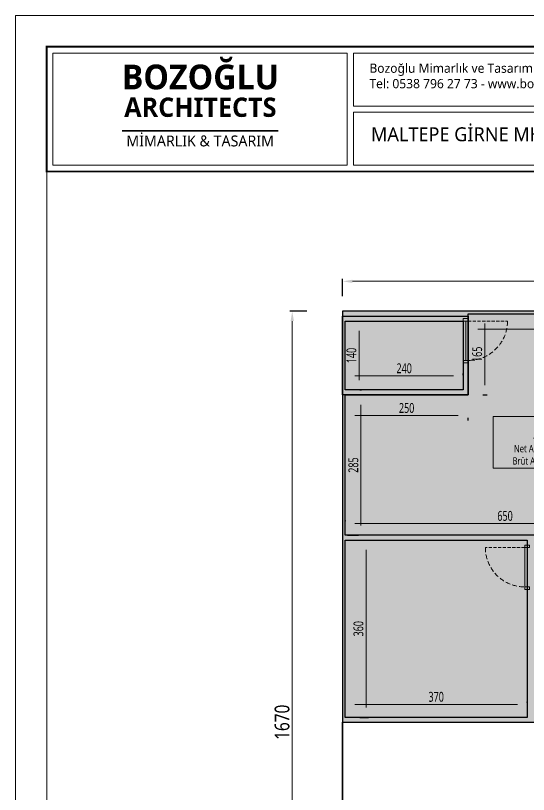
# Model space of a CAD drawing. Header units: metres. Extents: x 41905 to 73816, y -45641 to -42980.
# Drawn here: x 53195 to 54237, y -44562 to -42980 of the extents above; entities that cross this region are included whole.
import ezdxf

# ---------------------------------------------------------------- set-up
doc = ezdxf.new("R2010")
doc.units = ezdxf.units.M
doc.linetypes.add('HIDDEN2', pattern=[4.7625, 3.175, -1.5875])
for name, color, linetype, lineweight, true_color in [('0A PLAN BOYAMA', 7, 'Continuous', 13, 0xffdf7f), ('A YAZDIRMA', 7, 'Continuous', 13, 0x848484), ('A ÖLÇÜ DIŞ', 1, 'Continuous', 13, 0xff0000)]:
    doc.layers.add(name, color=color, linetype=linetype, lineweight=lineweight, true_color=true_color)
for name, color, linetype, lineweight in [('A ALAN BRÜT', 5, 'Continuous', 30), ('A ANTET', 7, 'Continuous', 13), ('A DUVAR', 7, 'Continuous', 30), ('A KAPI', 11, 'Continuous', 13), ('A KAPI KESİK', 11, 'HIDDEN2', 13), ('A YAZI', 7, 'Continuous', 13)]:
    doc.layers.add(name, color=color, linetype=linetype, lineweight=lineweight)
doc.styles.add('HİB NORMAL', font='segoeui.ttf')
doc.styles.add('HİB Segoe Bold', font='segoeuib.ttf', dxfattribs={"width": 0.8})
doc.styles.add('HİB SEGOE Normal .7', font='segoeui.ttf', dxfattribs={"width": 0.7})
doc.styles.add('HİB Segoe Semilight .7', font='segoeuisl.ttf', dxfattribs={"width": 0.7})
doc.dimstyles.new('HİB New', dxfattribs={"dimtxt": 12, "dimasz": 18, "dimexe": 5, "dimexo": 30, "dimgap": 5, "dimtad": 1, "dimdec": 0, "dimzin": 0, "dimdsep": 46, "dimtxsty": 'HİB Segoe Semilight .7', "dimcen": 0.09, "dimclrd": 256, "dimclre": 256, "dimclrt": 256, "dimadec": 0, "dimazin": 0, "dimtfac": 1, "dimtdec": 4, "dimtix": 1, "dimtofl": 0, "dimtmove": 0, "dimatfit": 3, "dimfxl": 30, "dimfxlon": 1, "dimtvp": 1, "dimtolj": 1, "dimtzin": 0, "dimlwd": -1, "dimlwe": -3, "dimarcsym": 0})

# ---------------------------------------------------------------- blocks, each defined once
blk = doc.blocks.new('safsafsaf')
at = {"layer": 'A ANTET', "linetype": 'ByBlock', "ltscale": 100}
blk.add_line((49168, -37858.9), (52997.3, -37858.9), dxfattribs=at)
at = {"layer": 'A ANTET', "linetype": 'ByBlock', "ltscale": 100, "const_width": 4.22}
blk.add_lwpolyline([(49168, -37858.9), (52997.3, -37858.9), (52997.3, -38140.5), (49168, -38140.5)], close=True, dxfattribs=at)
at = {"layer": 'A ANTET', "linetype": 'ByBlock', "ltscale": 100}
for points in [[(52997.3, -40674.5), (49168, -40674.5), (49168, -37858.9), (52997.3, -37858.9)], [(49182.1, -37873), (49846.6, -37873), (49846.6, -38126.4), (49182.1, -38126.4)], [(49860.6, -37873), (52042.3, -37873), (52042.3, -37992.7), (49860.6, -37992.7)], [(49860.6, -38006.7), (52042.3, -38006.7), (52042.3, -38126.4), (49860.6, -38126.4)]]:
    blk.add_lwpolyline(points, close=True, dxfattribs=at)
blk.add_lwpolyline([(49337.9, -38048.6, 3.72, 3.72, 0), (49690.6, -38048.6, 0, 0, 0)], format="xyseb", dxfattribs=at)
at = {"layer": 'A YAZDIRMA', "linetype": 'ByBlock', "ltscale": 100}
blk.add_lwpolyline([(53278.8, -40744.9), (53278.8, -37788.5), (49097.6, -37788.5), (49097.6, -40744.9)], close=True, dxfattribs=at)
at = {"layer": 'A ANTET', "linetype": 'ByBlock', "ltscale": 100, "attachment_point": 1, "line_spacing_factor": 0.8, "style": 'HİB NORMAL'}
for s, insert, char_height, width in [('\\pxqc;{\\fSegoe UI Semibold|b0|i0|c162|p34;BOZOĞLU\\P\\pxqc;\\H0.7833x;ARCHITECTS\\P\\pxqc;\\H1.0213x;}', (49326, -37899.2), 55.749, 377.662), ('\\pxi-3,l4.25,qc,t4.25;MİMARLIK & TASARIM', (49291.1, -38059.2), 24.623, 415.716)]:
    blk.add_mtext(s, dxfattribs=dict(at, insert=insert, char_height=char_height, width=width))
at = {"layer": 'A ANTET', "linetype": 'ByBlock', "ltscale": 100, "attachment_point": 1, "style": 'HİB NORMAL'}
for s, insert, char_height, width in [('\\A1;\\pxql;Bozoğlu Mimarlık ve Tasarım Hizmetleri - Batı Mh. Ihlamur Sk. No: 20/72 Pendik / İstanbul\\PTel: 0538 796 27 73 - www.bozogluarchitects.com', (49896.5, -37896.8), 20.906, 1289.576), ('\\pxql;MALTEPE GİRNE MH. 16732-25 ZÜMRÜT SİTESİ RÖLÖVE PROJESİ', (49900, -38040.7), 31.359, 1361.276)]:
    blk.add_mtext(s, dxfattribs=dict(at, insert=insert, char_height=char_height, width=width))
blk = doc.blocks.new('*D17924')
at = {"layer": 'A ÖLÇÜ DIŞ', "lineweight": -3, "ltscale": 0.5}
for p, q in [((53864.3, -44005.5), (53864.3, -44006.7)), ((54514.3, -44005.5), (54514.3, -44006.7))]:
    blk.add_line(p, q, dxfattribs=at)
at = {"layer": 'A ÖLÇÜ DIŞ', "ltscale": 0.5}
blk.add_line((53884.3, -44011.7), (54494.3, -44011.7), dxfattribs=at)
at = {"layer": 'A ÖLÇÜ DIŞ'}
for points in [[(53884.3, -44008.4), (53884.3, -44015.1), (53864.3, -44011.7)], [(54494.3, -44015.1), (54494.3, -44008.4), (54514.3, -44011.7)]]:
    blk.add_solid(points, dxfattribs=at)
at = {"layer": 'Defpoints', "color": 0}
for p in [(54514.3, -44011.7), (53864.3, -44035.5), (54514.3, -44035.5)]:
    blk.add_point(p, dxfattribs=at)
at = {"layer": 'A ÖLÇÜ DIŞ', "ltscale": 0.5, "insert": (54189.3, -43996.4), "char_height": 20, "attachment_point": 5, "style": 'HİB SEGOE Normal .7'}
blk.add_mtext('\\A1;650', dxfattribs=at)
blk = doc.blocks.new('*D17926')
at = {"layer": 'A ÖLÇÜ DIŞ', "lineweight": -3, "ltscale": 0.5}
for p, q in [((54114.3, -43615.5), (54114.3, -43622.2)), ((54514.3, -43615.5), (54514.3, -43622.2))]:
    blk.add_line(p, q, dxfattribs=at)
at = {"layer": 'A ÖLÇÜ DIŞ', "ltscale": 0.5}
blk.add_line((54494.3, -43617.2), (54134.3, -43617.2), dxfattribs=at)
at = {"layer": 'A ÖLÇÜ DIŞ'}
for points in [[(54134.3, -43613.9), (54134.3, -43620.6), (54114.3, -43617.2)], [(54494.3, -43620.6), (54494.3, -43613.9), (54514.3, -43617.2)]]:
    blk.add_solid(points, dxfattribs=at)
at = {"layer": 'Defpoints', "color": 0}
for p in [(54114.3, -43585.5), (54514.3, -43585.5), (54114.3, -43617.2)]:
    blk.add_point(p, dxfattribs=at)
at = {"layer": 'A ÖLÇÜ DIŞ', "ltscale": 0.5, "insert": (54314.3, -43601.9), "char_height": 20, "attachment_point": 5, "style": 'HİB SEGOE Normal .7'}
blk.add_mtext('\\A1;400', dxfattribs=at)
blk = doc.blocks.new('*D17927')
at = {"layer": 'A ÖLÇÜ DIŞ', "lineweight": -3, "ltscale": 0.5}
for p, q in [((54144.3, -43585.5), (54153.1, -43585.5)), ((54144.3, -43750.5), (54153.1, -43750.5))]:
    blk.add_line(p, q, dxfattribs=at)
at = {"layer": 'A ÖLÇÜ DIŞ', "ltscale": 0.5}
blk.add_line((54148.1, -43605.5), (54148.1, -43730.5), dxfattribs=at)
at = {"layer": 'A ÖLÇÜ DIŞ'}
for points in [[(54151.4, -43605.5), (54144.7, -43605.5), (54148.1, -43585.5)], [(54144.7, -43730.5), (54151.4, -43730.5), (54148.1, -43750.5)]]:
    blk.add_solid(points, dxfattribs=at)
at = {"layer": 'Defpoints', "color": 0}
for p in [(54114.3, -43585.5), (54114.3, -43750.5), (54148.1, -43750.5)]:
    blk.add_point(p, dxfattribs=at)
at = {"layer": 'A ÖLÇÜ DIŞ', "ltscale": 0.5, "insert": (54132.7, -43668), "char_height": 20, "attachment_point": 5, "rotation": 90, "style": 'HİB SEGOE Normal .7'}
blk.add_mtext('\\A1;165', dxfattribs=at)
blk = doc.blocks.new('*D17928')
at = {"layer": 'A ÖLÇÜ DIŞ', "lineweight": -3, "ltscale": 0.5}
for p, q in [((53864.3, -43802.8), (53864.3, -43797.4)), ((54114.3, -43802.8), (54114.3, -43797.4))]:
    blk.add_line(p, q, dxfattribs=at)
at = {"layer": 'A ÖLÇÜ DIŞ', "ltscale": 0.5}
blk.add_line((54094.3, -43792.4), (53884.3, -43792.4), dxfattribs=at)
at = {"layer": 'A ÖLÇÜ DIŞ'}
for points in [[(53884.3, -43789.1), (53884.3, -43795.7), (53864.3, -43792.4)], [(54094.3, -43795.7), (54094.3, -43789.1), (54114.3, -43792.4)]]:
    blk.add_solid(points, dxfattribs=at)
at = {"layer": 'Defpoints', "color": 0}
for p in [(53864.3, -43772.8), (54114.3, -43772.8), (53864.3, -43792.4)]:
    blk.add_point(p, dxfattribs=at)
at = {"layer": 'A ÖLÇÜ DIŞ', "ltscale": 0.5, "insert": (53989.3, -43777.1), "char_height": 20, "attachment_point": 5, "style": 'HİB SEGOE Normal .7'}
blk.add_mtext('\\A1;250', dxfattribs=at)
blk = doc.blocks.new('*D17929')
at = {"layer": 'A ÖLÇÜ DIŞ', "lineweight": -3, "ltscale": 0.5}
for p, q in [((53864.3, -43710.5), (53864.3, -43706.9)), ((54104.3, -43710.5), (54104.3, -43706.9))]:
    blk.add_line(p, q, dxfattribs=at)
at = {"layer": 'A ÖLÇÜ DIŞ', "ltscale": 0.5}
blk.add_line((53884.3, -43711.9), (54084.3, -43711.9), dxfattribs=at)
at = {"layer": 'A ÖLÇÜ DIŞ'}
for points in [[(53884.3, -43708.6), (53884.3, -43715.2), (53864.3, -43711.9)], [(54084.3, -43715.2), (54084.3, -43708.6), (54104.3, -43711.9)]]:
    blk.add_solid(points, dxfattribs=at)
at = {"layer": 'Defpoints', "color": 0}
for p in [(54104.3, -43711.9), (53864.3, -43740.5), (54104.3, -43740.5)]:
    blk.add_point(p, dxfattribs=at)
at = {"layer": 'A ÖLÇÜ DIŞ', "ltscale": 0.5, "insert": (53984.3, -43696.6), "char_height": 20, "attachment_point": 5, "style": 'HİB SEGOE Normal .7'}
blk.add_mtext('\\A1;240', dxfattribs=at)
blk = doc.blocks.new('*D17930')
at = {"layer": 'A ÖLÇÜ DIŞ', "lineweight": -3, "ltscale": 0.5}
for p, q in [((53894.3, -43600.5), (53897.6, -43600.5)), ((53894.3, -43740.5), (53897.6, -43740.5))]:
    blk.add_line(p, q, dxfattribs=at)
at = {"layer": 'A ÖLÇÜ DIŞ', "ltscale": 0.5}
blk.add_line((53892.6, -43620.5), (53892.6, -43720.5), dxfattribs=at)
at = {"layer": 'A ÖLÇÜ DIŞ'}
for points in [[(53896, -43620.5), (53889.3, -43620.5), (53892.6, -43600.5)], [(53889.3, -43720.5), (53896, -43720.5), (53892.6, -43740.5)]]:
    blk.add_solid(points, dxfattribs=at)
at = {"layer": 'Defpoints', "color": 0}
for p in [(53864.3, -43600.5), (53864.3, -43740.5), (53892.6, -43740.5)]:
    blk.add_point(p, dxfattribs=at)
at = {"layer": 'A ÖLÇÜ DIŞ', "ltscale": 0.5, "insert": (53877.2, -43670.5), "char_height": 20, "attachment_point": 5, "rotation": 90, "style": 'HİB SEGOE Normal .7'}
blk.add_mtext('\\A1;140', dxfattribs=at)
blk = doc.blocks.new('*D17947')
at = {"layer": 'A ÖLÇÜ DIŞ', "lineweight": -3, "ltscale": 0.5}
for p, q in [((53864.3, -44375.5), (53864.3, -44374.2)), ((54234.3, -44375.5), (54234.3, -44374.2))]:
    blk.add_line(p, q, dxfattribs=at)
at = {"layer": 'A ÖLÇÜ DIŞ', "ltscale": 0.5}
blk.add_line((54214.3, -44379.2), (53884.3, -44379.2), dxfattribs=at)
at = {"layer": 'A ÖLÇÜ DIŞ'}
for points in [[(53884.3, -44375.9), (53884.3, -44382.6), (53864.3, -44379.2)], [(54214.3, -44382.6), (54214.3, -44375.9), (54234.3, -44379.2)]]:
    blk.add_solid(points, dxfattribs=at)
at = {"layer": 'Defpoints', "color": 0}
for p in [(53864.3, -44379.2), (53864.3, -44405.5), (54234.3, -44405.5)]:
    blk.add_point(p, dxfattribs=at)
at = {"layer": 'A ÖLÇÜ DIŞ', "ltscale": 0.5, "insert": (54049.3, -44363.9), "char_height": 20, "attachment_point": 5, "style": 'HİB SEGOE Normal .7'}
blk.add_mtext('\\A1;370', dxfattribs=at)
blk = doc.blocks.new('*D17948')
at = {"layer": 'A ÖLÇÜ DIŞ', "lineweight": -3, "ltscale": 0.5}
for p, q in [((53894.3, -44045.5), (53911.8, -44045.5)), ((53894.3, -44405.5), (53911.8, -44405.5))]:
    blk.add_line(p, q, dxfattribs=at)
at = {"layer": 'A ÖLÇÜ DIŞ', "ltscale": 0.5}
blk.add_line((53906.8, -44385.5), (53906.8, -44065.5), dxfattribs=at)
at = {"layer": 'A ÖLÇÜ DIŞ'}
for points in [[(53910.1, -44065.5), (53903.5, -44065.5), (53906.8, -44045.5)], [(53903.5, -44385.5), (53910.1, -44385.5), (53906.8, -44405.5)]]:
    blk.add_solid(points, dxfattribs=at)
at = {"layer": 'Defpoints', "color": 0}
for p in [(53864.3, -44045.5), (53906.8, -44045.5), (53864.3, -44405.5)]:
    blk.add_point(p, dxfattribs=at)
at = {"layer": 'A ÖLÇÜ DIŞ', "ltscale": 0.5, "insert": (53891.5, -44225.5), "char_height": 20, "attachment_point": 5, "rotation": 90, "style": 'HİB SEGOE Normal .7'}
blk.add_mtext('\\A1;360', dxfattribs=at)
blk = doc.blocks.new('*D17949')
at = {"layer": 'A ÖLÇÜ DIŞ', "lineweight": -3, "ltscale": 0.5}
for p, q in [((53869.1, -43750.5), (53891.5, -43750.5)), ((53869.1, -44035.5), (53891.5, -44035.5))]:
    blk.add_line(p, q, dxfattribs=at)
at = {"layer": 'A ÖLÇÜ DIŞ', "ltscale": 0.5}
blk.add_line((53896.5, -44015.5), (53896.5, -43770.5), dxfattribs=at)
at = {"layer": 'A ÖLÇÜ DIŞ'}
for points in [[(53899.8, -43770.5), (53893.2, -43770.5), (53896.5, -43750.5)], [(53893.2, -44015.5), (53899.8, -44015.5), (53896.5, -44035.5)]]:
    blk.add_solid(points, dxfattribs=at)
at = {"layer": 'Defpoints', "color": 0}
for p in [(53896.5, -43750.5), (53899.1, -43750.5), (53899.1, -44035.5)]:
    blk.add_point(p, dxfattribs=at)
at = {"layer": 'A ÖLÇÜ DIŞ', "ltscale": 0.5, "insert": (53881.1, -43893), "char_height": 20, "attachment_point": 5, "rotation": 90, "style": 'HİB SEGOE Normal .7'}
blk.add_mtext('\\A1;285', dxfattribs=at)
blk = doc.blocks.new('KAPI 90X10')
at = {"layer": 'A KAPI', "color": 0}
for points in [[(5, 10), (0, 10), (0, 0), (5, 0)], [(85, 5), (85, 10), (5, 10), (5, 5)], [(90, 10), (85, 10), (85, 0), (90, 0)]]:
    blk.add_lwpolyline(points, close=True, dxfattribs=at)
at = {"layer": 'A KAPI KESİK', "color": 0, "ltscale": 2}
blk.add_line((85, 10), (85, 90), dxfattribs=at)
at = {"layer": 'A KAPI KESİK', "color": 0, "ltscale": 3}
blk.add_arc((85, 10), 80, 90, 180, dxfattribs=at)
at = {"layer": 'A YAZI', "color": 0, "style": 'HİB Segoe Semilight .7', "width": 0.7}
blk.add_attdef('KAPI_NO', (76.6, 23.8), '', height=12, rotation=90, dxfattribs=at)
blk = doc.blocks.new('*D17950')
at = {"layer": 'A ÖLÇÜ DIŞ', "lineweight": -3, "ltscale": 0.5}
for p, q in [((53859.3, -43549.8), (53859.3, -43514.8)), ((54859.3, -43549.8), (54859.3, -43514.8))]:
    blk.add_line(p, q, dxfattribs=at)
at = {"layer": 'A ÖLÇÜ DIŞ', "ltscale": 0.5}
blk.add_line((53879.3, -43519.8), (54839.3, -43519.8), dxfattribs=at)
at = {"layer": 'A ÖLÇÜ DIŞ'}
for points in [[(53879.3, -43516.5), (53879.3, -43523.1), (53859.3, -43519.8)], [(54839.3, -43523.1), (54839.3, -43516.5), (54859.3, -43519.8)]]:
    blk.add_solid(points, dxfattribs=at)
at = {"layer": 'Defpoints', "color": 0}
for p in [(54859.3, -43519.8), (53859.3, -43580.5), (54859.3, -43580.5)]:
    blk.add_point(p, dxfattribs=at)
at = {"layer": 'A ÖLÇÜ DIŞ', "ltscale": 0.5, "insert": (54359.3, -43499.2), "char_height": 30, "attachment_point": 5, "style": 'HİB Segoe Bold'}
blk.add_mtext('\\A1;1000', dxfattribs=at)
blk = doc.blocks.new('*D17953')
at = {"layer": 'A ÖLÇÜ DIŞ', "lineweight": -3, "ltscale": 0.5}
for p, q in [((53786.8, -43580.5), (53751.8, -43580.5)), ((53786.8, -45250.5), (53751.8, -45250.5))]:
    blk.add_line(p, q, dxfattribs=at)
at = {"layer": 'A ÖLÇÜ DIŞ', "ltscale": 0.5}
blk.add_line((53756.8, -43600.5), (53756.8, -45230.5), dxfattribs=at)
at = {"layer": 'A ÖLÇÜ DIŞ'}
for points in [[(53760.2, -43600.5), (53753.5, -43600.5), (53756.8, -43580.5)], [(53753.5, -45230.5), (53760.2, -45230.5), (53756.8, -45250.5)]]:
    blk.add_solid(points, dxfattribs=at)
at = {"layer": 'Defpoints', "color": 0}
for p in [(53859.3, -43580.5), (53756.8, -45250.5), (53859.3, -45250.5)]:
    blk.add_point(p, dxfattribs=at)
at = {"layer": 'A ÖLÇÜ DIŞ', "ltscale": 0.5, "insert": (53736.3, -44415.5), "char_height": 30, "attachment_point": 5, "rotation": 90, "style": 'HİB Segoe Bold'}
blk.add_mtext('\\A1;1670', dxfattribs=at)

msp = doc.modelspace()

# ---------------------------------------------------------------- hatches: boundary and pattern name
at = {"layer": '0A PLAN BOYAMA', "linetype": 'ByBlock', "ltscale": 100, "true_color": 0xffeebb, "transparency": 33554687}
h = msp.add_hatch(color=254, dxfattribs=at)
h.dxf.hatch_style = 1
h.paths.add_polyline_path([(55014.3, -44290.5), (55014.3, -43880.3), (54859.3, -43880.3), (54859.3, -43580.5), (53859.3, -43580.5), (53859.3, -44415.5), (54554.3, -44415.5), (54554.3, -44290.5)])

# ---------------------------------------------------------------- linework, layer by layer
at = {"layer": 'A ALAN BRÜT', "ltscale": 0.5}
for points in [[(55014.3, -44290.5), (55014.3, -43880.3), (54859.3, -43880.3), (54859.3, -43580.5), (53859.3, -43580.5), (53859.3, -44415.5), (54554.3, -44415.5), (54554.3, -44290.5)], [(53859.3, -45250.5), (54859.3, -45250.5), (54859.3, -44950.6), (55169.3, -44950.6), (55169.3, -45250.5), (56169.3, -45250.5), (56169.3, -43580.5), (55169.3, -43580.5), (55169.3, -43880.3), (54859.3, -43880.3), (54859.3, -43580.5), (53859.3, -43580.5)], [(55014.3, -44540.5), (55014.3, -44950.6), (54859.3, -44950.6), (54859.3, -45250.5), (53859.3, -45250.5), (53859.3, -44415.5), (54554.3, -44415.5), (54554.3, -44540.5)]]:
    msp.add_lwpolyline(points, close=True, dxfattribs=at)
at = {"layer": 'A DUVAR', "ltscale": 0.5}
for points in [[(53864.3, -44035.5), (53864.3, -43750.5), (54114.3, -43750.5), (54114.3, -43585.5), (54514.3, -43585.5), (54514.3, -44035.5)], [(53859.3, -43750.5), (53859.3, -43590.5), (54114.3, -43590.5), (54114.3, -43750.5)], [(53864.3, -43740.5), (53864.3, -43600.5), (54104.3, -43600.5), (54104.3, -43740.5)], [(53864.3, -44405.5), (53864.3, -44045.5), (54234.3, -44045.5), (54234.3, -44405.5)]]:
    msp.add_lwpolyline(points, close=True, dxfattribs=at)

# ---------------------------------------------------------------- block references
at = {"layer": 'A ANTET', "ltscale": 0.5, "xscale": 0.8999999999999999, "yscale": 0.8999999999999999, "zscale": 0.8999999999999999}
msp.add_blockref('safsafsaf', (9006.8, -8970.3), dxfattribs=at)
at = {"layer": 'A KAPI', "ltscale": 100, "xscale": -1, "rotation": 270}
msp.add_blockref('KAPI 90X10', (54104.3, -43685.5), dxfattribs=at)
at = {"layer": 'A KAPI', "ltscale": 100, "rotation": 90}
msp.add_blockref('KAPI 90X10', (54239.3, -44145.5), dxfattribs=at)

# ---------------------------------------------------------------- texts
at = {"layer": 'A YAZI', "ltscale": 100, "insert": (54172.8, -43892.4), "char_height": 15, "width": 212.748, "attachment_point": 7, "style": 'HİB Segoe Bold', "bg_fill": 16}
msp.add_mtext('\\pxqc;{\\H2x;\\LB 20\\P\\pxql;}Net Alan^I= 78.80 m²\\PBrüt Alan^I= 91.75 m²', dxfattribs=at)

# ---------------------------------------------------------------- dimensions: what is measured, and where the dimension line sits
at = {"layer": 'A ÖLÇÜ DIŞ', "ltscale": 0.5}
for base, p1, p2, override, picture, middle in [((54859.3, -43519.8), (53859.3, -43580.5), (54859.3, -43580.5), {"dimtxt": 30, "dimasz": 20, "dimtxsty": 'HİB Segoe Bold'}, '*D17950', (54359.3, -43499.2)), ((54114.3, -43617.2), (54514.3, -43585.5), (54114.3, -43585.5), {"dimtxt": 20, "dimasz": 20, "dimtxsty": 'HİB SEGOE Normal .7'}, '*D17926', (54314.3, -43601.9)), ((54104.3, -43711.9), (53864.3, -43740.5), (54104.3, -43740.5), {"dimtxt": 20, "dimasz": 20, "dimtxsty": 'HİB SEGOE Normal .7'}, '*D17929', (53984.3, -43696.6)), ((53864.3, -43792.4), (54114.3, -43772.8), (53864.3, -43772.8), {"dimtxt": 20, "dimasz": 20, "dimtxsty": 'HİB SEGOE Normal .7'}, '*D17928', (53989.3, -43777.1)), ((54514.3, -44011.7), (53864.3, -44035.5), (54514.3, -44035.5), {"dimtxt": 20, "dimasz": 20, "dimtxsty": 'HİB SEGOE Normal .7'}, '*D17924', (54189.3, -43996.4)), ((53864.3, -44379.2), (54234.3, -44405.5), (53864.3, -44405.5), {"dimtxt": 20, "dimasz": 20, "dimtxsty": 'HİB SEGOE Normal .7'}, '*D17947', (54049.3, -44363.9))]:
    dim = msp.add_linear_dim(base=base, p1=p1, p2=p2, dimstyle='HİB New', override=override, dxfattribs=at)
    dim.commit()
    dim.dimension.update_dxf_attribs({"geometry": picture, "text_midpoint": middle})
for base, p1, p2, override, picture, middle in [((53756.8, -45250.5), (53859.3, -43580.5), (53859.3, -45250.5), {"dimtxt": 30, "dimasz": 20, "dimtxsty": 'HİB Segoe Bold'}, '*D17953', (53736.3, -44415.5)), ((54148.1, -43750.5), (54114.3, -43585.5), (54114.3, -43750.5), {"dimtxt": 20, "dimasz": 20, "dimtxsty": 'HİB SEGOE Normal .7'}, '*D17927', (54132.7, -43668)), ((53892.6, -43740.5), (53864.3, -43600.5), (53864.3, -43740.5), {"dimtxt": 20, "dimasz": 20, "dimtxsty": 'HİB SEGOE Normal .7'}, '*D17930', (53877.2, -43670.5)), ((53896.5, -43750.5), (53899.1, -44035.5), (53899.1, -43750.5), {"dimtxt": 20, "dimasz": 20, "dimtxsty": 'HİB SEGOE Normal .7'}, '*D17949', (53881.1, -43893)), ((53906.8, -44045.5), (53864.3, -44405.5), (53864.3, -44045.5), {"dimtxt": 20, "dimasz": 20, "dimtxsty": 'HİB SEGOE Normal .7'}, '*D17948', (53891.5, -44225.5))]:
    dim = msp.add_linear_dim(base=base, p1=p1, p2=p2, angle=90, dimstyle='HİB New', override=override, dxfattribs=at)
    dim.commit()
    dim.dimension.update_dxf_attribs({"geometry": picture, "text_midpoint": middle})

doc.saveas('drawing.dxf')
